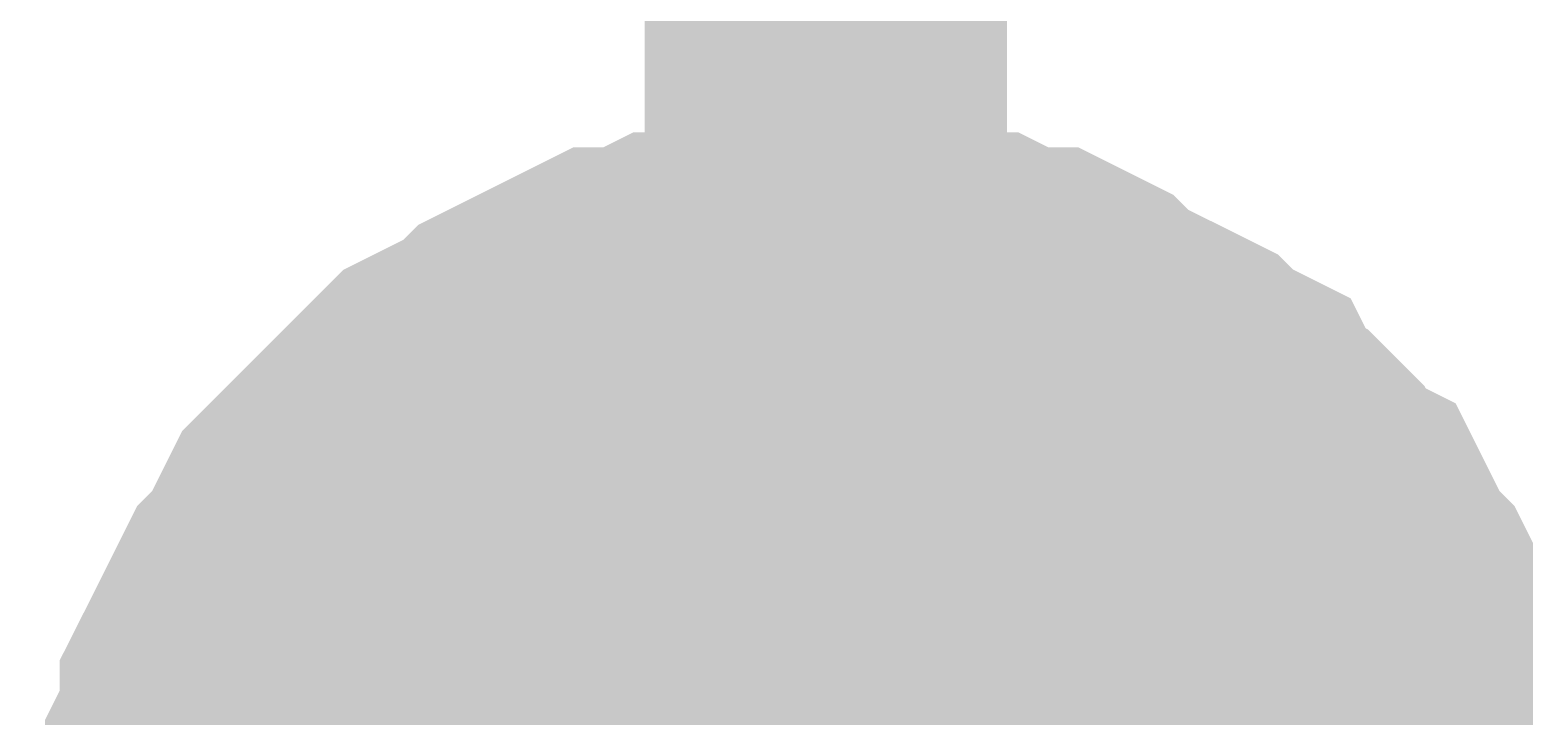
# Model space of a CAD drawing. Header units: inches. Extents: x 0 to 569, y 0 to 432.
# Drawn here: x 45.069 to 46.305, y 109.378 to 109.946 of the extents above; entities that cross this region are included whole.
import ezdxf

# ---------------------------------------------------------------- set-up
doc = ezdxf.new("R2010")
doc.units = ezdxf.units.IN
doc.layers.add('Sheet', color=255, linetype='Continuous')

msp = doc.modelspace()

# ---------------------------------------------------------------- linework, layer by layer
at = {"layer": 'Sheet'}
for points in [[(45.7274, 81.2726, 0.2997, 0.2997, 0), (45.7274, 106.6726, 0.2997, 0.2997, 0), (45.7274, 109.215, 0.2997, 0.2997, 0), (45.7274, 119.3726, 0.2997, 0.2997, 0)], [(45.2189, 109.215, 0.2997, 0.2997, 0), (45.2189, 109.2398, 0.2997, 0.2997, 0), (45.2189, 109.2646, 0.2997, 0.2997, 0), (45.2189, 109.2895, 0.2997, 0.2997, 0), (45.2313, 109.3143, 0.2997, 0.2997, 0), (45.2313, 109.3391, 0.2997, 0.2997, 0), (45.2437, 109.3639, 0.2997, 0.2997, 0), (45.2437, 109.3887, 0.2997, 0.2997, 0), (45.2562, 109.4135, 0.2997, 0.2997, 0), (45.2686, 109.4383, 0.2997, 0.2997, 0), (45.281, 109.4631, 0.2997, 0.2997, 0), (45.2934, 109.4755, 0.2997, 0.2997, 0), (45.3058, 109.5003, 0.2997, 0.2997, 0), (45.3182, 109.5251, 0.2997, 0.2997, 0), (45.3306, 109.5375, 0.2997, 0.2997, 0), (45.3554, 109.5623, 0.2997, 0.2997, 0), (45.3678, 109.5747, 0.2997, 0.2997, 0), (45.3802, 109.5871, 0.2997, 0.2997, 0), (45.405, 109.6119, 0.2997, 0.2997, 0), (45.4174, 109.6243, 0.2997, 0.2997, 0), (45.4422, 109.6367, 0.2997, 0.2997, 0), (45.467, 109.6491, 0.2997, 0.2997, 0), (45.4794, 109.6615, 0.2997, 0.2997, 0), (45.5042, 109.6739, 0.2997, 0.2997, 0), (45.529, 109.6863, 0.2997, 0.2997, 0), (45.5538, 109.6987, 0.2997, 0.2997, 0), (45.5786, 109.6987, 0.2997, 0.2997, 0), (45.6034, 109.7111, 0.2997, 0.2997, 0), (45.6282, 109.7111, 0.2997, 0.2997, 0), (45.653, 109.7235, 0.2997, 0.2997, 0), (45.6778, 109.7235, 0.2997, 0.2997, 0), (45.7026, 109.7235, 0.2997, 0.2997, 0), (45.7274, 109.7235, 0.2997, 0.2997, 0)], [(45.2189, 109.215, 0.2997, 0.2997, 0), (45.2189, 109.2398, 0.2997, 0.2997, 0), (45.2189, 109.2646, 0.2997, 0.2997, 0), (45.2189, 109.2895, 0.2997, 0.2997, 0), (45.2313, 109.3143, 0.2997, 0.2997, 0), (45.2313, 109.3391, 0.2997, 0.2997, 0), (45.2437, 109.3639, 0.2997, 0.2997, 0), (45.2437, 109.3887, 0.2997, 0.2997, 0), (45.2562, 109.4135, 0.2997, 0.2997, 0), (45.2686, 109.4383, 0.2997, 0.2997, 0), (45.281, 109.4631, 0.2997, 0.2997, 0), (45.2934, 109.4755, 0.2997, 0.2997, 0), (45.3058, 109.5003, 0.2997, 0.2997, 0), (45.3182, 109.5251, 0.2997, 0.2997, 0), (45.3306, 109.5375, 0.2997, 0.2997, 0), (45.3554, 109.5623, 0.2997, 0.2997, 0), (45.3678, 109.5747, 0.2997, 0.2997, 0), (45.3802, 109.5871, 0.2997, 0.2997, 0), (45.405, 109.6119, 0.2997, 0.2997, 0), (45.4174, 109.6243, 0.2997, 0.2997, 0), (45.4422, 109.6367, 0.2997, 0.2997, 0), (45.467, 109.6491, 0.2997, 0.2997, 0), (45.4794, 109.6615, 0.2997, 0.2997, 0), (45.5042, 109.6739, 0.2997, 0.2997, 0), (45.529, 109.6863, 0.2997, 0.2997, 0), (45.5538, 109.6987, 0.2997, 0.2997, 0), (45.5786, 109.6987, 0.2997, 0.2997, 0), (45.6034, 109.7111, 0.2997, 0.2997, 0), (45.6282, 109.7111, 0.2997, 0.2997, 0), (45.653, 109.7235, 0.2997, 0.2997, 0), (45.6778, 109.7235, 0.2997, 0.2997, 0), (45.7026, 109.7235, 0.2997, 0.2997, 0), (45.7274, 109.7235, 0.2997, 0.2997, 0)], [(45.2189, 109.215, 0.2997, 0.2997, 0), (45.2189, 109.2398, 0.2997, 0.2997, 0), (45.2189, 109.2646, 0.2997, 0.2997, 0), (45.2189, 109.2895, 0.2997, 0.2997, 0), (45.2313, 109.3143, 0.2997, 0.2997, 0), (45.2313, 109.3391, 0.2997, 0.2997, 0), (45.2437, 109.3639, 0.2997, 0.2997, 0), (45.2437, 109.3887, 0.2997, 0.2997, 0), (45.2562, 109.4135, 0.2997, 0.2997, 0), (45.2686, 109.4383, 0.2997, 0.2997, 0), (45.281, 109.4631, 0.2997, 0.2997, 0), (45.2934, 109.4755, 0.2997, 0.2997, 0), (45.3058, 109.5003, 0.2997, 0.2997, 0), (45.3182, 109.5251, 0.2997, 0.2997, 0), (45.3306, 109.5375, 0.2997, 0.2997, 0), (45.3554, 109.5623, 0.2997, 0.2997, 0), (45.3678, 109.5747, 0.2997, 0.2997, 0), (45.3802, 109.5871, 0.2997, 0.2997, 0), (45.405, 109.6119, 0.2997, 0.2997, 0), (45.4174, 109.6243, 0.2997, 0.2997, 0), (45.4422, 109.6367, 0.2997, 0.2997, 0), (45.467, 109.6491, 0.2997, 0.2997, 0), (45.4794, 109.6615, 0.2997, 0.2997, 0), (45.5042, 109.6739, 0.2997, 0.2997, 0), (45.529, 109.6863, 0.2997, 0.2997, 0), (45.5538, 109.6987, 0.2997, 0.2997, 0), (45.5786, 109.6987, 0.2997, 0.2997, 0), (45.6034, 109.7111, 0.2997, 0.2997, 0), (45.6282, 109.7111, 0.2997, 0.2997, 0), (45.653, 109.7235, 0.2997, 0.2997, 0), (45.6778, 109.7235, 0.2997, 0.2997, 0), (45.7026, 109.7235, 0.2997, 0.2997, 0), (45.7274, 109.7235, 0.2997, 0.2997, 0)], [(45.2189, 109.215, 0.2997, 0.2997, 0), (45.2189, 109.2398, 0.2997, 0.2997, 0), (45.2189, 109.2646, 0.2997, 0.2997, 0), (45.2189, 109.2895, 0.2997, 0.2997, 0), (45.2313, 109.3143, 0.2997, 0.2997, 0), (45.2313, 109.3391, 0.2997, 0.2997, 0), (45.2437, 109.3639, 0.2997, 0.2997, 0), (45.2437, 109.3887, 0.2997, 0.2997, 0), (45.2562, 109.4135, 0.2997, 0.2997, 0), (45.2686, 109.4383, 0.2997, 0.2997, 0), (45.281, 109.4631, 0.2997, 0.2997, 0), (45.2934, 109.4755, 0.2997, 0.2997, 0), (45.3058, 109.5003, 0.2997, 0.2997, 0), (45.3182, 109.5251, 0.2997, 0.2997, 0), (45.3306, 109.5375, 0.2997, 0.2997, 0), (45.3554, 109.5623, 0.2997, 0.2997, 0), (45.3678, 109.5747, 0.2997, 0.2997, 0), (45.3802, 109.5871, 0.2997, 0.2997, 0), (45.405, 109.6119, 0.2997, 0.2997, 0), (45.4174, 109.6243, 0.2997, 0.2997, 0), (45.4422, 109.6367, 0.2997, 0.2997, 0), (45.467, 109.6491, 0.2997, 0.2997, 0), (45.4794, 109.6615, 0.2997, 0.2997, 0), (45.5042, 109.6739, 0.2997, 0.2997, 0), (45.529, 109.6863, 0.2997, 0.2997, 0), (45.5538, 109.6987, 0.2997, 0.2997, 0), (45.5786, 109.6987, 0.2997, 0.2997, 0), (45.6034, 109.7111, 0.2997, 0.2997, 0), (45.6282, 109.7111, 0.2997, 0.2997, 0), (45.653, 109.7235, 0.2997, 0.2997, 0), (45.6778, 109.7235, 0.2997, 0.2997, 0), (45.7026, 109.7235, 0.2997, 0.2997, 0), (45.7274, 109.7235, 0.2997, 0.2997, 0)], [(45.7274, 109.7235, 0.2997, 0.2997, 0), (45.7274, 109.7235, 0.2997, 0.2997, 0)], [(45.7274, 109.7235, 0.2997, 0.2997, 0), (45.7522, 109.7235, 0.2997, 0.2997, 0), (45.7771, 109.7235, 0.2997, 0.2997, 0), (45.8019, 109.7235, 0.2997, 0.2997, 0), (45.8267, 109.7111, 0.2997, 0.2997, 0), (45.8515, 109.7111, 0.2997, 0.2997, 0), (45.8763, 109.6987, 0.2997, 0.2997, 0), (45.9011, 109.6987, 0.2997, 0.2997, 0), (45.9259, 109.6863, 0.2997, 0.2997, 0), (45.9383, 109.6739, 0.2997, 0.2997, 0), (45.9631, 109.6615, 0.2997, 0.2997, 0), (45.9879, 109.6491, 0.2997, 0.2997, 0), (46.0127, 109.6367, 0.2997, 0.2997, 0), (46.0251, 109.6243, 0.2997, 0.2997, 0), (46.0499, 109.6119, 0.2997, 0.2997, 0), (46.0623, 109.5871, 0.2997, 0.2997, 0), (46.0871, 109.5747, 0.2997, 0.2997, 0), (46.0995, 109.5623, 0.2997, 0.2997, 0), (46.1119, 109.5375, 0.2997, 0.2997, 0), (46.1367, 109.5251, 0.2997, 0.2997, 0), (46.1491, 109.5003, 0.2997, 0.2997, 0), (46.1615, 109.4755, 0.2997, 0.2997, 0), (46.1739, 109.4631, 0.2997, 0.2997, 0), (46.1863, 109.4383, 0.2997, 0.2997, 0), (46.1987, 109.4135, 0.2997, 0.2997, 0), (46.1987, 109.3887, 0.2997, 0.2997, 0), (46.2111, 109.3639, 0.2997, 0.2997, 0), (46.2235, 109.3391, 0.2997, 0.2997, 0), (46.2235, 109.3143, 0.2997, 0.2997, 0), (46.2359, 109.2895, 0.2997, 0.2997, 0), (46.2359, 109.2646, 0.2997, 0.2997, 0), (46.2359, 109.2398, 0.2997, 0.2997, 0), (46.2359, 109.215, 0.2997, 0.2997, 0)], [(45.7274, 109.7235, 0.2997, 0.2997, 0), (45.7274, 109.7235, 0.2997, 0.2997, 0)], [(45.7274, 109.7235, 0.2997, 0.2997, 0), (45.7522, 109.7235, 0.2997, 0.2997, 0), (45.7771, 109.7235, 0.2997, 0.2997, 0), (45.8019, 109.7235, 0.2997, 0.2997, 0), (45.8267, 109.7111, 0.2997, 0.2997, 0), (45.8515, 109.7111, 0.2997, 0.2997, 0), (45.8763, 109.6987, 0.2997, 0.2997, 0), (45.9011, 109.6987, 0.2997, 0.2997, 0), (45.9259, 109.6863, 0.2997, 0.2997, 0), (45.9383, 109.6739, 0.2997, 0.2997, 0), (45.9631, 109.6615, 0.2997, 0.2997, 0), (45.9879, 109.6491, 0.2997, 0.2997, 0), (46.0127, 109.6367, 0.2997, 0.2997, 0), (46.0251, 109.6243, 0.2997, 0.2997, 0), (46.0499, 109.6119, 0.2997, 0.2997, 0), (46.0623, 109.5871, 0.2997, 0.2997, 0), (46.0871, 109.5747, 0.2997, 0.2997, 0), (46.0995, 109.5623, 0.2997, 0.2997, 0), (46.1119, 109.5375, 0.2997, 0.2997, 0), (46.1367, 109.5251, 0.2997, 0.2997, 0), (46.1491, 109.5003, 0.2997, 0.2997, 0), (46.1615, 109.4755, 0.2997, 0.2997, 0), (46.1739, 109.4631, 0.2997, 0.2997, 0), (46.1863, 109.4383, 0.2997, 0.2997, 0), (46.1987, 109.4135, 0.2997, 0.2997, 0), (46.1987, 109.3887, 0.2997, 0.2997, 0), (46.2111, 109.3639, 0.2997, 0.2997, 0), (46.2235, 109.3391, 0.2997, 0.2997, 0), (46.2235, 109.3143, 0.2997, 0.2997, 0), (46.2359, 109.2895, 0.2997, 0.2997, 0), (46.2359, 109.2646, 0.2997, 0.2997, 0), (46.2359, 109.2398, 0.2997, 0.2997, 0), (46.2359, 109.215, 0.2997, 0.2997, 0)], [(45.7274, 109.7235, 0.2997, 0.2997, 0), (45.7274, 109.7235, 0.2997, 0.2997, 0)], [(45.7274, 109.7235, 0.2997, 0.2997, 0), (45.7522, 109.7235, 0.2997, 0.2997, 0), (45.7771, 109.7235, 0.2997, 0.2997, 0), (45.8019, 109.7235, 0.2997, 0.2997, 0), (45.8267, 109.7111, 0.2997, 0.2997, 0), (45.8515, 109.7111, 0.2997, 0.2997, 0), (45.8763, 109.6987, 0.2997, 0.2997, 0), (45.9011, 109.6987, 0.2997, 0.2997, 0), (45.9259, 109.6863, 0.2997, 0.2997, 0), (45.9383, 109.6739, 0.2997, 0.2997, 0), (45.9631, 109.6615, 0.2997, 0.2997, 0), (45.9879, 109.6491, 0.2997, 0.2997, 0), (46.0127, 109.6367, 0.2997, 0.2997, 0), (46.0251, 109.6243, 0.2997, 0.2997, 0), (46.0499, 109.6119, 0.2997, 0.2997, 0), (46.0623, 109.5871, 0.2997, 0.2997, 0), (46.0871, 109.5747, 0.2997, 0.2997, 0), (46.0995, 109.5623, 0.2997, 0.2997, 0), (46.1119, 109.5375, 0.2997, 0.2997, 0), (46.1367, 109.5251, 0.2997, 0.2997, 0), (46.1491, 109.5003, 0.2997, 0.2997, 0), (46.1615, 109.4755, 0.2997, 0.2997, 0), (46.1739, 109.4631, 0.2997, 0.2997, 0), (46.1863, 109.4383, 0.2997, 0.2997, 0), (46.1987, 109.4135, 0.2997, 0.2997, 0), (46.1987, 109.3887, 0.2997, 0.2997, 0), (46.2111, 109.3639, 0.2997, 0.2997, 0), (46.2235, 109.3391, 0.2997, 0.2997, 0), (46.2235, 109.3143, 0.2997, 0.2997, 0), (46.2359, 109.2895, 0.2997, 0.2997, 0), (46.2359, 109.2646, 0.2997, 0.2997, 0), (46.2359, 109.2398, 0.2997, 0.2997, 0), (46.2359, 109.215, 0.2997, 0.2997, 0)], [(45.7274, 109.7235, 0.2997, 0.2997, 0), (45.7274, 109.7235, 0.2997, 0.2997, 0)], [(45.7274, 109.7235, 0.2997, 0.2997, 0), (45.7522, 109.7235, 0.2997, 0.2997, 0), (45.7771, 109.7235, 0.2997, 0.2997, 0), (45.8019, 109.7235, 0.2997, 0.2997, 0), (45.8267, 109.7111, 0.2997, 0.2997, 0), (45.8515, 109.7111, 0.2997, 0.2997, 0), (45.8763, 109.6987, 0.2997, 0.2997, 0), (45.9011, 109.6987, 0.2997, 0.2997, 0), (45.9259, 109.6863, 0.2997, 0.2997, 0), (45.9383, 109.6739, 0.2997, 0.2997, 0), (45.9631, 109.6615, 0.2997, 0.2997, 0), (45.9879, 109.6491, 0.2997, 0.2997, 0), (46.0127, 109.6367, 0.2997, 0.2997, 0), (46.0251, 109.6243, 0.2997, 0.2997, 0), (46.0499, 109.6119, 0.2997, 0.2997, 0), (46.0623, 109.5871, 0.2997, 0.2997, 0), (46.0871, 109.5747, 0.2997, 0.2997, 0), (46.0995, 109.5623, 0.2997, 0.2997, 0), (46.1119, 109.5375, 0.2997, 0.2997, 0), (46.1367, 109.5251, 0.2997, 0.2997, 0), (46.1491, 109.5003, 0.2997, 0.2997, 0), (46.1615, 109.4755, 0.2997, 0.2997, 0), (46.1739, 109.4631, 0.2997, 0.2997, 0), (46.1863, 109.4383, 0.2997, 0.2997, 0), (46.1987, 109.4135, 0.2997, 0.2997, 0), (46.1987, 109.3887, 0.2997, 0.2997, 0), (46.2111, 109.3639, 0.2997, 0.2997, 0), (46.2235, 109.3391, 0.2997, 0.2997, 0), (46.2235, 109.3143, 0.2997, 0.2997, 0), (46.2359, 109.2895, 0.2997, 0.2997, 0), (46.2359, 109.2646, 0.2997, 0.2997, 0), (46.2359, 109.2398, 0.2997, 0.2997, 0), (46.2359, 109.215, 0.2997, 0.2997, 0)], [(45.2313, 109.3143, 0.0991, 0.0991, 0), (45.2313, 109.3391, 0.0991, 0.0991, 0), (45.2437, 109.3639, 0.0991, 0.0991, 0), (45.2437, 109.3887, 0.0991, 0.0991, 0), (45.2562, 109.4135, 0.0991, 0.0991, 0), (45.2686, 109.4383, 0.0991, 0.0991, 0), (45.281, 109.4631, 0.0991, 0.0991, 0), (45.2934, 109.4755, 0.0991, 0.0991, 0), (45.3058, 109.5003, 0.0991, 0.0991, 0), (45.3182, 109.5251, 0.0991, 0.0991, 0), (45.3306, 109.5375, 0.0991, 0.0991, 0), (45.3554, 109.5623, 0.0991, 0.0991, 0), (45.3678, 109.5747, 0.0991, 0.0991, 0), (45.3802, 109.5871, 0.0991, 0.0991, 0), (45.405, 109.6119, 0.0991, 0.0991, 0), (45.4174, 109.6243, 0.0991, 0.0991, 0), (45.4422, 109.6367, 0.0991, 0.0991, 0), (45.467, 109.6491, 0.0991, 0.0991, 0), (45.4794, 109.6615, 0.0991, 0.0991, 0), (45.5042, 109.6739, 0.0991, 0.0991, 0), (45.529, 109.6863, 0.0991, 0.0991, 0), (45.5538, 109.6987, 0.0991, 0.0991, 0), (45.5786, 109.6987, 0.0991, 0.0991, 0), (45.6034, 109.7111, 0.0991, 0.0991, 0), (45.6282, 109.7111, 0.0991, 0.0991, 0), (45.653, 109.7235, 0.0991, 0.0991, 0), (45.6778, 109.7235, 0.0991, 0.0991, 0), (45.7026, 109.7235, 0.0991, 0.0991, 0), (45.7274, 109.7235, 0.0991, 0.0991, 0)], [(45.2313, 109.3143, 0.0991, 0.0991, 0), (45.2313, 109.3391, 0.0991, 0.0991, 0), (45.2437, 109.3639, 0.0991, 0.0991, 0), (45.2437, 109.3887, 0.0991, 0.0991, 0), (45.2562, 109.4135, 0.0991, 0.0991, 0), (45.2686, 109.4383, 0.0991, 0.0991, 0), (45.281, 109.4631, 0.0991, 0.0991, 0), (45.2934, 109.4755, 0.0991, 0.0991, 0), (45.3058, 109.5003, 0.0991, 0.0991, 0), (45.3182, 109.5251, 0.0991, 0.0991, 0), (45.3306, 109.5375, 0.0991, 0.0991, 0), (45.3554, 109.5623, 0.0991, 0.0991, 0), (45.3678, 109.5747, 0.0991, 0.0991, 0), (45.3802, 109.5871, 0.0991, 0.0991, 0), (45.405, 109.6119, 0.0991, 0.0991, 0), (45.4174, 109.6243, 0.0991, 0.0991, 0), (45.4422, 109.6367, 0.0991, 0.0991, 0), (45.467, 109.6491, 0.0991, 0.0991, 0), (45.4794, 109.6615, 0.0991, 0.0991, 0), (45.5042, 109.6739, 0.0991, 0.0991, 0), (45.529, 109.6863, 0.0991, 0.0991, 0), (45.5538, 109.6987, 0.0991, 0.0991, 0), (45.5786, 109.6987, 0.0991, 0.0991, 0), (45.6034, 109.7111, 0.0991, 0.0991, 0), (45.6282, 109.7111, 0.0991, 0.0991, 0), (45.653, 109.7235, 0.0991, 0.0991, 0), (45.6778, 109.7235, 0.0991, 0.0991, 0), (45.7026, 109.7235, 0.0991, 0.0991, 0), (45.7274, 109.7235, 0.0991, 0.0991, 0)], [(45.2313, 109.3143, 0.0991, 0.0991, 0), (45.2313, 109.3391, 0.0991, 0.0991, 0), (45.2437, 109.3639, 0.0991, 0.0991, 0), (45.2437, 109.3887, 0.0991, 0.0991, 0), (45.2562, 109.4135, 0.0991, 0.0991, 0), (45.2686, 109.4383, 0.0991, 0.0991, 0), (45.281, 109.4631, 0.0991, 0.0991, 0), (45.2934, 109.4755, 0.0991, 0.0991, 0), (45.3058, 109.5003, 0.0991, 0.0991, 0), (45.3182, 109.5251, 0.0991, 0.0991, 0), (45.3306, 109.5375, 0.0991, 0.0991, 0), (45.3554, 109.5623, 0.0991, 0.0991, 0), (45.3678, 109.5747, 0.0991, 0.0991, 0), (45.3802, 109.5871, 0.0991, 0.0991, 0), (45.405, 109.6119, 0.0991, 0.0991, 0), (45.4174, 109.6243, 0.0991, 0.0991, 0), (45.4422, 109.6367, 0.0991, 0.0991, 0), (45.467, 109.6491, 0.0991, 0.0991, 0), (45.4794, 109.6615, 0.0991, 0.0991, 0), (45.5042, 109.6739, 0.0991, 0.0991, 0), (45.529, 109.6863, 0.0991, 0.0991, 0), (45.5538, 109.6987, 0.0991, 0.0991, 0), (45.5786, 109.6987, 0.0991, 0.0991, 0), (45.6034, 109.7111, 0.0991, 0.0991, 0), (45.6282, 109.7111, 0.0991, 0.0991, 0), (45.653, 109.7235, 0.0991, 0.0991, 0), (45.6778, 109.7235, 0.0991, 0.0991, 0), (45.7026, 109.7235, 0.0991, 0.0991, 0), (45.7274, 109.7235, 0.0991, 0.0991, 0)], [(45.2313, 109.3143, 0.0991, 0.0991, 0), (45.2313, 109.3391, 0.0991, 0.0991, 0), (45.2437, 109.3639, 0.0991, 0.0991, 0), (45.2437, 109.3887, 0.0991, 0.0991, 0), (45.2562, 109.4135, 0.0991, 0.0991, 0), (45.2686, 109.4383, 0.0991, 0.0991, 0), (45.281, 109.4631, 0.0991, 0.0991, 0), (45.2934, 109.4755, 0.0991, 0.0991, 0), (45.3058, 109.5003, 0.0991, 0.0991, 0), (45.3182, 109.5251, 0.0991, 0.0991, 0), (45.3306, 109.5375, 0.0991, 0.0991, 0), (45.3554, 109.5623, 0.0991, 0.0991, 0), (45.3678, 109.5747, 0.0991, 0.0991, 0), (45.3802, 109.5871, 0.0991, 0.0991, 0), (45.405, 109.6119, 0.0991, 0.0991, 0), (45.4174, 109.6243, 0.0991, 0.0991, 0), (45.4422, 109.6367, 0.0991, 0.0991, 0), (45.467, 109.6491, 0.0991, 0.0991, 0), (45.4794, 109.6615, 0.0991, 0.0991, 0), (45.5042, 109.6739, 0.0991, 0.0991, 0), (45.529, 109.6863, 0.0991, 0.0991, 0), (45.5538, 109.6987, 0.0991, 0.0991, 0), (45.5786, 109.6987, 0.0991, 0.0991, 0), (45.6034, 109.7111, 0.0991, 0.0991, 0), (45.6282, 109.7111, 0.0991, 0.0991, 0), (45.653, 109.7235, 0.0991, 0.0991, 0), (45.6778, 109.7235, 0.0991, 0.0991, 0), (45.7026, 109.7235, 0.0991, 0.0991, 0), (45.7274, 109.7235, 0.0991, 0.0991, 0)], [(45.7274, 109.7235, 0.0991, 0.0991, 0), (45.7274, 109.7235, 0.0991, 0.0991, 0)], [(45.7274, 109.7235, 0.0991, 0.0991, 0), (45.7522, 109.7235, 0.0991, 0.0991, 0), (45.7771, 109.7235, 0.0991, 0.0991, 0), (45.8019, 109.7235, 0.0991, 0.0991, 0), (45.8267, 109.7111, 0.0991, 0.0991, 0), (45.8515, 109.7111, 0.0991, 0.0991, 0), (45.8763, 109.6987, 0.0991, 0.0991, 0), (45.9011, 109.6987, 0.0991, 0.0991, 0), (45.9259, 109.6863, 0.0991, 0.0991, 0), (45.9383, 109.6739, 0.0991, 0.0991, 0), (45.9631, 109.6615, 0.0991, 0.0991, 0), (45.9879, 109.6491, 0.0991, 0.0991, 0), (46.0127, 109.6367, 0.0991, 0.0991, 0), (46.0251, 109.6243, 0.0991, 0.0991, 0), (46.0499, 109.6119, 0.0991, 0.0991, 0), (46.0623, 109.5871, 0.0991, 0.0991, 0), (46.0871, 109.5747, 0.0991, 0.0991, 0), (46.0995, 109.5623, 0.0991, 0.0991, 0), (46.1119, 109.5375, 0.0991, 0.0991, 0), (46.1367, 109.5251, 0.0991, 0.0991, 0), (46.1491, 109.5003, 0.0991, 0.0991, 0), (46.1615, 109.4755, 0.0991, 0.0991, 0), (46.1739, 109.4631, 0.0991, 0.0991, 0), (46.1863, 109.4383, 0.0991, 0.0991, 0), (46.1987, 109.4135, 0.0991, 0.0991, 0), (46.1987, 109.3887, 0.0991, 0.0991, 0), (46.2111, 109.3639, 0.0991, 0.0991, 0), (46.2235, 109.3391, 0.0991, 0.0991, 0), (46.2235, 109.3143, 0.0991, 0.0991, 0)], [(45.7274, 109.7235, 0.0991, 0.0991, 0), (45.7274, 109.7235, 0.0991, 0.0991, 0)], [(45.7274, 109.7235, 0.0991, 0.0991, 0), (45.7522, 109.7235, 0.0991, 0.0991, 0), (45.7771, 109.7235, 0.0991, 0.0991, 0), (45.8019, 109.7235, 0.0991, 0.0991, 0), (45.8267, 109.7111, 0.0991, 0.0991, 0), (45.8515, 109.7111, 0.0991, 0.0991, 0), (45.8763, 109.6987, 0.0991, 0.0991, 0), (45.9011, 109.6987, 0.0991, 0.0991, 0), (45.9259, 109.6863, 0.0991, 0.0991, 0), (45.9383, 109.6739, 0.0991, 0.0991, 0), (45.9631, 109.6615, 0.0991, 0.0991, 0), (45.9879, 109.6491, 0.0991, 0.0991, 0), (46.0127, 109.6367, 0.0991, 0.0991, 0), (46.0251, 109.6243, 0.0991, 0.0991, 0), (46.0499, 109.6119, 0.0991, 0.0991, 0), (46.0623, 109.5871, 0.0991, 0.0991, 0), (46.0871, 109.5747, 0.0991, 0.0991, 0), (46.0995, 109.5623, 0.0991, 0.0991, 0), (46.1119, 109.5375, 0.0991, 0.0991, 0), (46.1367, 109.5251, 0.0991, 0.0991, 0), (46.1491, 109.5003, 0.0991, 0.0991, 0), (46.1615, 109.4755, 0.0991, 0.0991, 0), (46.1739, 109.4631, 0.0991, 0.0991, 0), (46.1863, 109.4383, 0.0991, 0.0991, 0), (46.1987, 109.4135, 0.0991, 0.0991, 0), (46.1987, 109.3887, 0.0991, 0.0991, 0), (46.2111, 109.3639, 0.0991, 0.0991, 0), (46.2235, 109.3391, 0.0991, 0.0991, 0), (46.2235, 109.3143, 0.0991, 0.0991, 0)], [(45.7274, 109.7235, 0.0991, 0.0991, 0), (45.7274, 109.7235, 0.0991, 0.0991, 0)], [(45.7274, 109.7235, 0.0991, 0.0991, 0), (45.7522, 109.7235, 0.0991, 0.0991, 0), (45.7771, 109.7235, 0.0991, 0.0991, 0), (45.8019, 109.7235, 0.0991, 0.0991, 0), (45.8267, 109.7111, 0.0991, 0.0991, 0), (45.8515, 109.7111, 0.0991, 0.0991, 0), (45.8763, 109.6987, 0.0991, 0.0991, 0), (45.9011, 109.6987, 0.0991, 0.0991, 0), (45.9259, 109.6863, 0.0991, 0.0991, 0), (45.9383, 109.6739, 0.0991, 0.0991, 0), (45.9631, 109.6615, 0.0991, 0.0991, 0), (45.9879, 109.6491, 0.0991, 0.0991, 0), (46.0127, 109.6367, 0.0991, 0.0991, 0), (46.0251, 109.6243, 0.0991, 0.0991, 0), (46.0499, 109.6119, 0.0991, 0.0991, 0), (46.0623, 109.5871, 0.0991, 0.0991, 0), (46.0871, 109.5747, 0.0991, 0.0991, 0), (46.0995, 109.5623, 0.0991, 0.0991, 0), (46.1119, 109.5375, 0.0991, 0.0991, 0), (46.1367, 109.5251, 0.0991, 0.0991, 0), (46.1491, 109.5003, 0.0991, 0.0991, 0), (46.1615, 109.4755, 0.0991, 0.0991, 0), (46.1739, 109.4631, 0.0991, 0.0991, 0), (46.1863, 109.4383, 0.0991, 0.0991, 0), (46.1987, 109.4135, 0.0991, 0.0991, 0), (46.1987, 109.3887, 0.0991, 0.0991, 0), (46.2111, 109.3639, 0.0991, 0.0991, 0), (46.2235, 109.3391, 0.0991, 0.0991, 0), (46.2235, 109.3143, 0.0991, 0.0991, 0)], [(45.7274, 109.7235, 0.0991, 0.0991, 0), (45.7274, 109.7235, 0.0991, 0.0991, 0)], [(45.7274, 109.7235, 0.0991, 0.0991, 0), (45.7522, 109.7235, 0.0991, 0.0991, 0), (45.7771, 109.7235, 0.0991, 0.0991, 0), (45.8019, 109.7235, 0.0991, 0.0991, 0), (45.8267, 109.7111, 0.0991, 0.0991, 0), (45.8515, 109.7111, 0.0991, 0.0991, 0), (45.8763, 109.6987, 0.0991, 0.0991, 0), (45.9011, 109.6987, 0.0991, 0.0991, 0), (45.9259, 109.6863, 0.0991, 0.0991, 0), (45.9383, 109.6739, 0.0991, 0.0991, 0), (45.9631, 109.6615, 0.0991, 0.0991, 0), (45.9879, 109.6491, 0.0991, 0.0991, 0), (46.0127, 109.6367, 0.0991, 0.0991, 0), (46.0251, 109.6243, 0.0991, 0.0991, 0), (46.0499, 109.6119, 0.0991, 0.0991, 0), (46.0623, 109.5871, 0.0991, 0.0991, 0), (46.0871, 109.5747, 0.0991, 0.0991, 0), (46.0995, 109.5623, 0.0991, 0.0991, 0), (46.1119, 109.5375, 0.0991, 0.0991, 0), (46.1367, 109.5251, 0.0991, 0.0991, 0), (46.1491, 109.5003, 0.0991, 0.0991, 0), (46.1615, 109.4755, 0.0991, 0.0991, 0), (46.1739, 109.4631, 0.0991, 0.0991, 0), (46.1863, 109.4383, 0.0991, 0.0991, 0), (46.1987, 109.4135, 0.0991, 0.0991, 0), (46.1987, 109.3887, 0.0991, 0.0991, 0), (46.2111, 109.3639, 0.0991, 0.0991, 0), (46.2235, 109.3391, 0.0991, 0.0991, 0), (46.2235, 109.3143, 0.0991, 0.0991, 0)]]:
    msp.add_lwpolyline(points, format="xyseb", dxfattribs=at)
msp.add_lwpolyline([(45.466, 109.22, 0.508, 0.508, 1), (45.974, 109.22, 0.508, 0.508, 1)], format="xyseb", close=True, dxfattribs=at)

doc.saveas('drawing.dxf')
